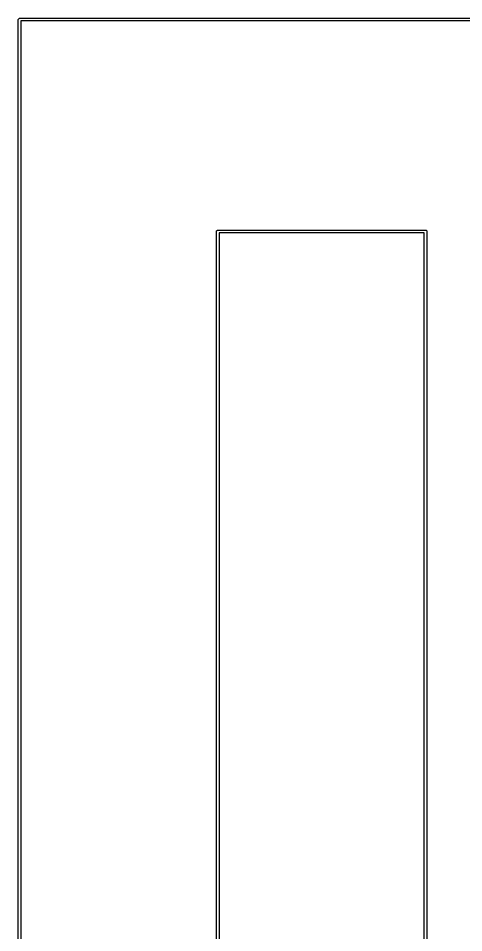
# Model space of a CAD drawing. Header units: inches. Extents: x 3.57 to 5.54, y -5.78 to -1.8.
# Drawn here: x 3.566 to 3.819, y -2.323 to -1.803 of the extents above; entities that cross this region are included whole.
import ezdxf

# ---------------------------------------------------------------- set-up
doc = ezdxf.new("R2010")
doc.units = ezdxf.units.IN
doc.header["$MEASUREMENT"] = 0
doc.layers.add('F.Silkscreen', color=41, linetype='CONTINUOUS', true_color=0xf2eda1)

msp = doc.modelspace()

# ---------------------------------------------------------------- linework, layer by layer
at = {"layer": 'F.Silkscreen', "linetype": 'CONTINUOUS'}
for p, q in [((3.56569, -1.80364), (3.56574, -1.80335)), ((3.56569, -5.78002), (3.56569, -1.80364)), ((3.56574, -1.80335), (3.56615, -1.80295)), ((3.56615, -1.80295), (3.56644, -1.80289)), ((3.56644, -1.80289), (5.53494, -1.80289)), ((3.56719, -1.80439), (3.56719, -5.77927)), ((5.53419, -1.80439), (3.56719, -1.80439)), ((3.67838, -1.92411), (3.67844, -1.92382)), ((3.67838, -2.75088), (3.67838, -1.92411)), ((3.67844, -1.92382), (3.67885, -1.92342)), ((3.67885, -1.92342), (3.67913, -1.92336)), ((3.67913, -1.92336), (3.79724, -1.92336)), ((3.79724, -1.92336), (3.79753, -1.92342)), ((3.79753, -1.92342), (3.79794, -1.92382)), ((3.79794, -1.92382), (3.79799, -1.92411)), ((3.79799, -1.92411), (3.79799, -2.75088)), ((3.67988, -1.92486), (3.67988, -2.75013)), ((3.79649, -1.92486), (3.67988, -1.92486)), ((3.79649, -2.75013), (3.79649, -1.92486))]:
    msp.add_line(p, q, dxfattribs=at)

doc.saveas('drawing.dxf')
